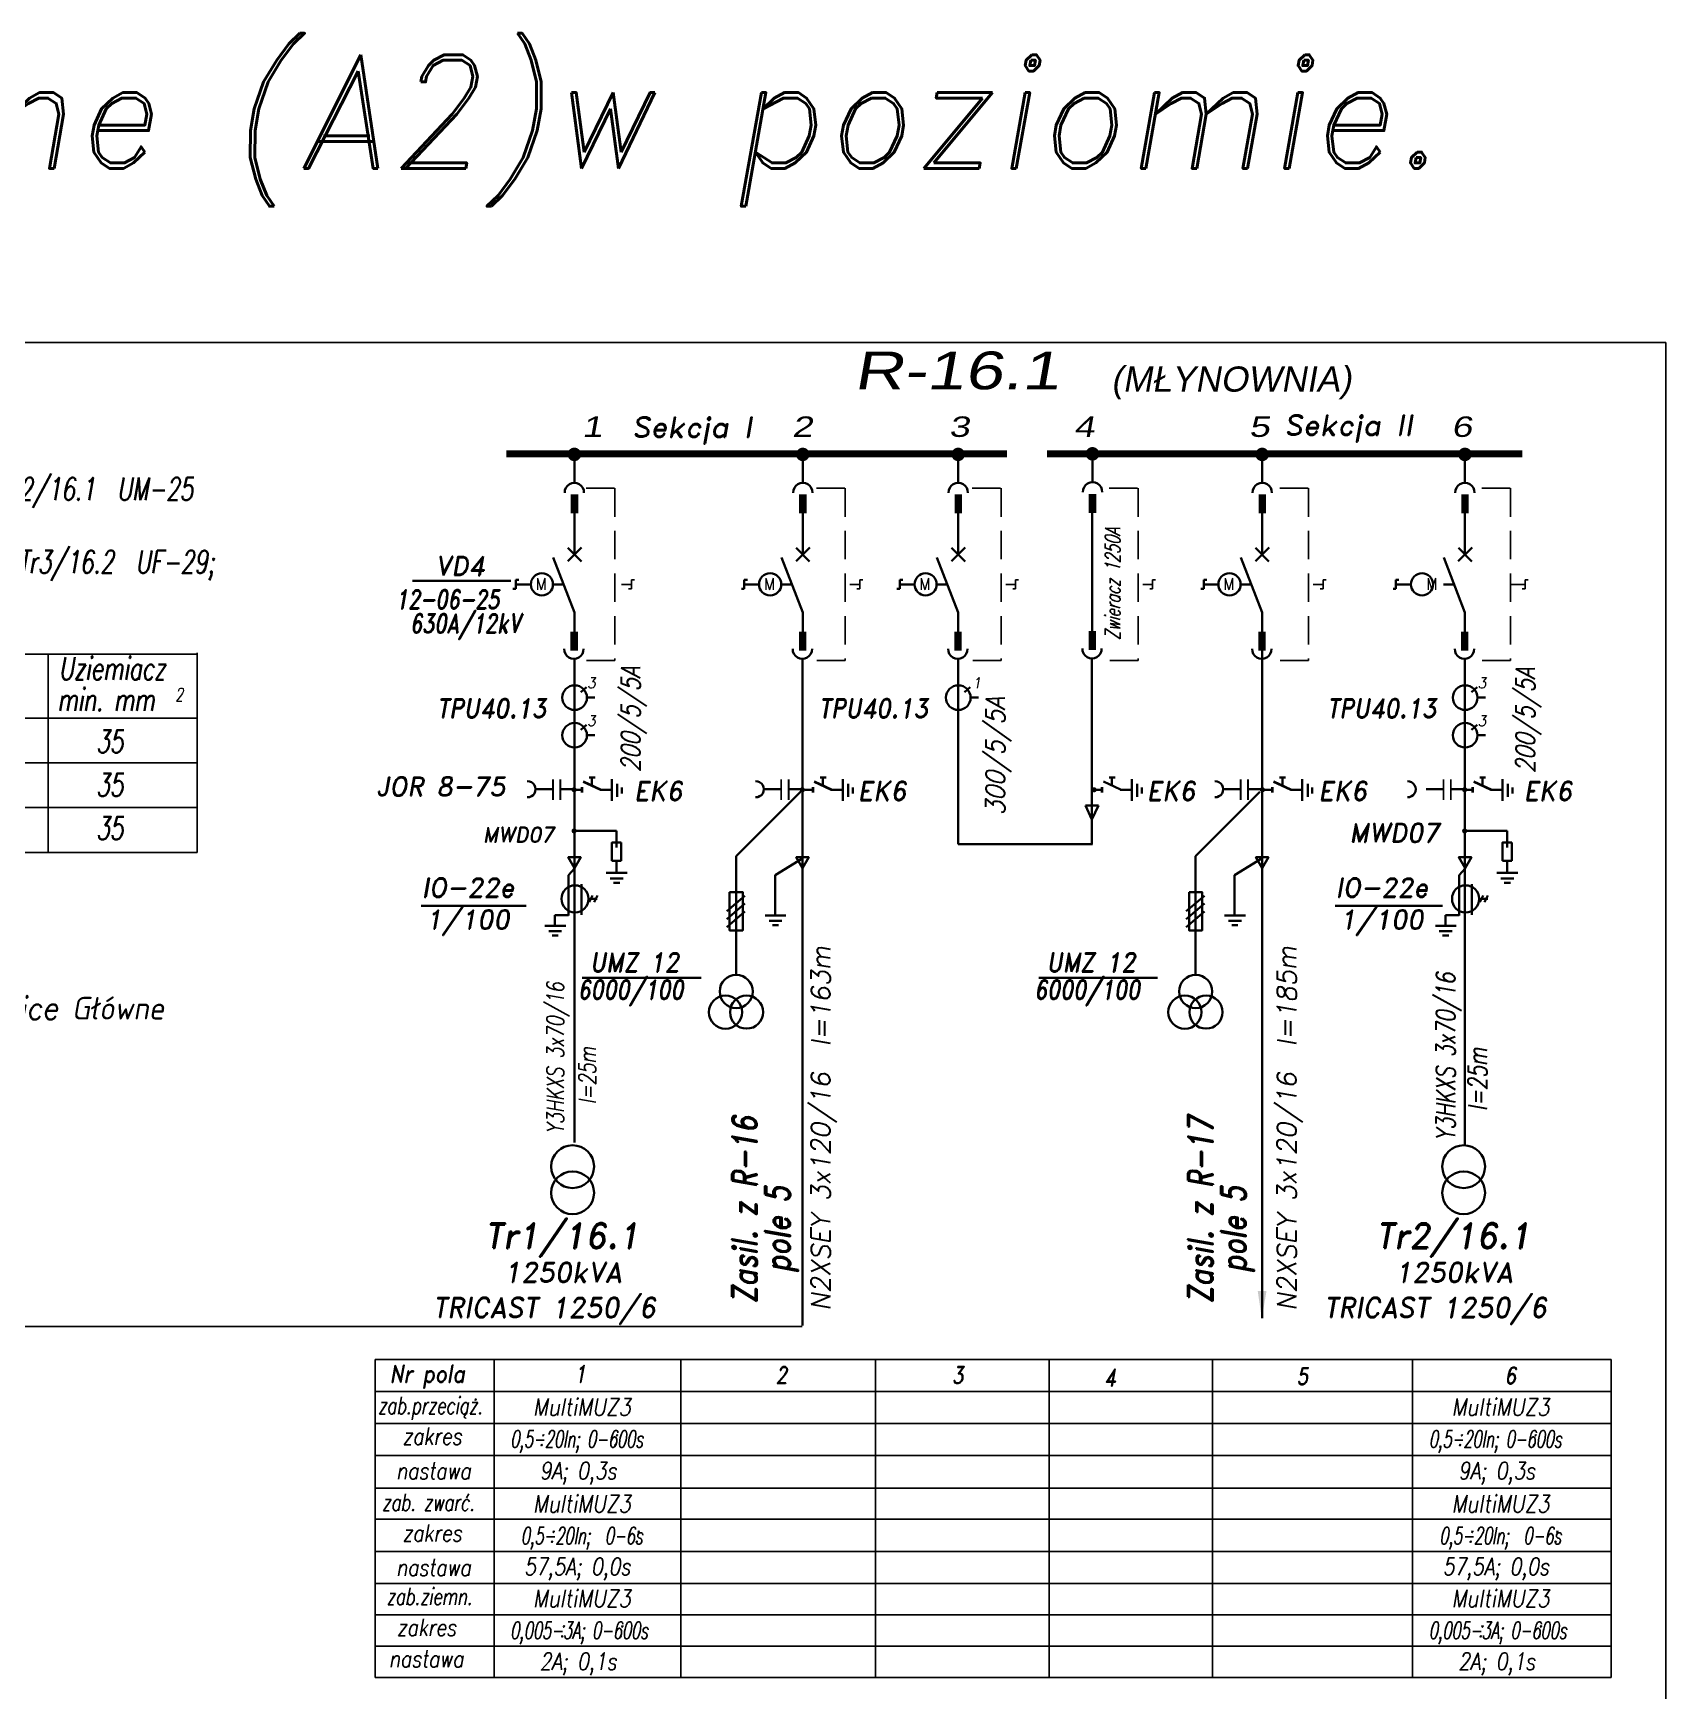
# Model space of a CAD drawing. Extents: x 0 to 420, y 0 to 328.
# Drawn here: x 247.6 to 420, y 152.5 to 327.7 of the extents above; entities that cross this region are included whole.
import ezdxf

# ---------------------------------------------------------------- set-up
doc = ezdxf.new("R2010")
doc.units = 0
doc.header["$MEASUREMENT"] = 0
doc.linetypes.add('DASHED', pattern=[0.75, 0.5, -0.25])
doc.layers.get('0').update_dxf_attribs({"linetype": 'CONTINUOUS'})
doc.layers.add('ALICJA', color=4, linetype='CONTINUOUS')
doc.styles.add('Arial', font='arial.ttf', dxfattribs={"width": 1.3, "oblique": 10, "height": 4})
doc.styles.add('ROMAND', font='romand', dxfattribs={"width": 0.7, "oblique": 10, "height": 3.5})
doc.styles.add('ROMANS', font='romans', dxfattribs={"width": 0.8, "oblique": 10, "height": 1.99})
doc.styles.add('styl2', font='arial.ttf', dxfattribs={"oblique": 10, "height": 4})

msp = doc.modelspace()

# ---------------------------------------------------------------- linework, layer by layer
for p, q in [((420, 295), (0, 295)), ((420, 0), (420, 295)), ((310.76, 269.93), (310.76, 268.99)), ((311.08, 269.93), (310.77, 269.93)), ((334.87, 269.93), (334.87, 268.99)), ((335.18, 269.93), (334.87, 269.93)), ((351.33, 269.93), (351.33, 268.99)), ((351.65, 269.93), (351.33, 269.93)), ((365.8, 269.93), (365.8, 268.99)), ((366.11, 269.93), (365.8, 269.93)), ((383.8, 269.93), (383.8, 268.99)), ((384.12, 269.93), (383.8, 269.93)), ((405.15, 269.93), (405.15, 268.99)), ((405.46, 269.93), (405.15, 269.93)), ((310.76, 268.99), (310.46, 268.99)), ((334.87, 268.99), (334.57, 268.99)), ((351.33, 268.99), (351.03, 268.99)), ((365.8, 268.99), (365.5, 268.99)), ((383.8, 268.99), (383.5, 268.99)), ((405.15, 268.99), (404.84, 268.99))]:
    msp.add_line(p, q)
at = {"color": 7, "lineweight": 35}
for p, q in [((304.75, 280.17), (304.74, 283.24)), ((328.85, 280.11), (328.85, 283.24)), ((345.26, 280.11), (345.26, 283.24)), ((359.44, 280.14), (359.44, 283.24)), ((377.36, 280.11), (377.36, 283.24)), ((398.79, 280.11), (398.79, 283.24)), ((304.74, 272.6), (304.74, 278.33)), ((328.85, 272.6), (328.85, 278.33)), ((345.26, 272.6), (345.26, 278.35)), ((345.26, 275.47), (345.26, 278.33)), ((359.43, 263.71), (359.43, 278.39)), ((377.36, 272.6), (377.36, 278.33)), ((398.79, 272.6), (398.79, 278.33)), ((304.03, 271.9), (305.48, 273.33)), ((305.47, 271.86), (304.05, 273.3)), ((328.14, 271.9), (329.59, 273.33)), ((329.58, 271.86), (328.15, 273.3)), ((344.55, 271.9), (346, 273.33)), ((345.99, 271.86), (344.57, 273.3)), ((376.65, 271.9), (378.1, 273.33)), ((378.09, 271.86), (376.67, 273.3)), ((398.08, 271.9), (399.53, 273.33)), ((399.52, 271.86), (398.1, 273.3)), ((304.74, 266.46), (302.51, 272.3)), ((328.85, 266.46), (326.61, 272.3)), ((345.26, 266.46), (343.02, 272.3)), ((377.36, 266.46), (375.13, 272.3)), ((398.79, 266.46), (396.56, 272.3)), ((302.47, 269.45), (303.6, 269.45)), ((326.58, 269.45), (327.71, 269.45)), ((342.99, 269.45), (344.12, 269.45)), ((375.09, 269.45), (376.22, 269.45)), ((396.52, 269.45), (397.65, 269.45)), ((304.74, 266.46), (304.74, 263.65)), ((328.85, 266.46), (328.85, 263.65)), ((345.26, 266.46), (345.26, 263.65)), ((377.36, 266.46), (377.36, 263.65)), ((398.79, 266.46), (398.79, 263.65)), ((377.36, 263.13), (377.36, 191.92)), ((304.74, 261.6), (304.74, 210.48)), ((328.81, 191.13), (328.81, 261.58)), ((345.25, 261.6), (345.25, 242)), ((359.39, 261.58), (359.39, 242)), ((398.79, 261.6), (398.79, 210.19)), ((305.43, 258.07), (306.03, 258.58)), ((306.04, 257.48), (306.9, 257.48)), ((345.95, 258.07), (346.54, 258.58)), ((346.55, 257.48), (347.41, 257.48)), ((399.48, 258.07), (400.08, 258.58)), ((400.08, 257.48), (400.95, 257.48)), ((305.43, 254.09), (306.03, 254.61)), ((399.48, 254.09), (400.08, 254.61)), ((306.04, 253.51), (306.9, 253.51)), ((400.08, 253.51), (400.95, 253.51)), ((308.7, 248.87), (308.7, 246.65)), ((308.7, 248.8), (308.7, 246.58)), ((333.09, 248.87), (333.09, 246.65)), ((333.09, 248.8), (333.09, 246.58)), ((363.61, 248.87), (363.61, 246.65)), ((363.61, 248.8), (363.61, 246.58)), ((381.61, 248.87), (381.61, 246.65)), ((381.61, 248.8), (381.61, 246.58)), ((402.75, 248.87), (402.75, 246.65)), ((402.75, 248.8), (402.75, 246.58)), ((302.47, 247.8), (300.63, 247.8)), ((304.64, 247.8), (303.25, 247.8)), ((304.71, 247.75), (305.57, 247.75)), ((305.53, 248.03), (305.53, 247.45)), ((305.57, 248.03), (305.57, 247.45)), ((307.48, 247.75), (305.68, 248.6)), ((307.49, 247.77), (305.69, 248.62)), ((307.48, 247.75), (308.7, 247.75)), ((309.27, 248.36), (309.27, 247)), ((309.74, 248), (309.74, 247.35)), ((326.58, 247.8), (324.74, 247.8)), ((328.74, 247.8), (327.36, 247.8)), ((329.1, 247.75), (329.96, 247.75)), ((329.92, 248.03), (329.92, 247.45)), ((329.96, 248.03), (329.96, 247.45)), ((331.87, 247.75), (330.07, 248.6)), ((331.88, 247.77), (330.08, 248.62)), ((331.87, 247.75), (333.09, 247.75)), ((333.66, 248.36), (333.66, 247)), ((334.13, 248), (334.13, 247.35)), ((359.62, 247.75), (360.48, 247.75)), ((360.44, 248.03), (360.44, 247.45)), ((360.48, 248.03), (360.48, 247.45)), ((362.42, 247.77), (360.62, 248.62)), ((362.39, 247.75), (363.61, 247.75)), ((364.18, 248.36), (364.18, 247)), ((364.65, 248), (364.65, 247.35)), ((375.1, 247.8), (373.25, 247.8)), ((377.26, 247.8), (375.87, 247.8)), ((377.61, 247.75), (378.47, 247.75)), ((378.43, 248.03), (378.43, 247.45)), ((378.47, 248.03), (378.47, 247.45)), ((380.38, 247.75), (378.58, 248.6)), ((380.39, 247.77), (378.59, 248.62)), ((380.38, 247.75), (381.61, 247.75)), ((382.18, 248.36), (382.18, 247)), ((382.65, 248), (382.65, 247.35)), ((396.52, 247.8), (394.68, 247.8)), ((398.69, 247.8), (397.3, 247.8)), ((398.76, 247.75), (399.62, 247.75)), ((399.58, 248.03), (399.58, 247.45)), ((399.62, 248.03), (399.62, 247.45)), ((401.53, 247.75), (399.73, 248.6)), ((401.54, 247.77), (399.74, 248.62)), ((401.53, 247.75), (402.75, 247.75)), ((403.32, 248.36), (403.32, 247)), ((403.79, 248), (403.79, 247.35)), ((359.39, 244.61), (358.7, 246.09)), ((359.39, 244.61), (360.07, 246.09)), ((304.75, 243.4), (309.2, 243.4)), ((309.2, 241.65), (309.2, 243.4)), ((309.69, 242.17), (309.69, 240.23)), ((345.25, 242), (359.46, 242)), ((398.8, 243.4), (403.25, 243.4)), ((403.25, 241.65), (403.25, 243.4)), ((403.74, 242.17), (403.74, 240.23)), ((309.69, 240.23), (308.7, 240.23)), ((309.2, 238.97), (309.2, 240.23)), ((321.83, 240.74), (321.83, 228.2)), ((370.34, 240.74), (370.34, 228.2)), ((403.74, 240.23), (402.75, 240.23)), ((403.25, 238.97), (403.25, 240.23)), ((310.32, 238.96), (308.1, 238.96)), ((309.89, 238.39), (308.53, 238.39)), ((404.37, 238.96), (402.15, 238.96)), ((403.94, 238.39), (402.58, 238.39)), ((305.47, 237.79), (305.47, 234.53)), ((306.66, 236.57), (306.31, 235.86)), ((307.17, 236.57), (306.81, 235.86)), ((309.53, 237.92), (308.88, 237.92)), ((322.75, 236.55), (320.85, 234.91)), ((371.27, 236.55), (369.36, 234.91)), ((399.52, 237.79), (399.52, 234.53)), ((400.71, 236.57), (400.35, 235.86)), ((401.21, 236.57), (400.86, 235.86)), ((403.58, 237.92), (402.93, 237.92)), ((306.23, 236.22), (307.15, 236.22)), ((322.75, 235.73), (320.85, 234.09)), ((322.75, 234.87), (320.85, 233.23)), ((371.27, 235.73), (369.36, 234.09)), ((371.27, 234.87), (369.36, 233.23)), ((400.28, 236.22), (401.2, 236.22)), ((303.82, 233.38), (301.61, 233.38)), ((327.08, 234.47), (324.87, 234.47)), ((326.65, 233.9), (325.29, 233.9)), ((326.29, 233.44), (325.64, 233.44)), ((375.6, 234.47), (373.39, 234.47)), ((375.17, 233.9), (373.82, 233.9)), ((374.81, 233.44), (374.17, 233.44)), ((397.87, 233.38), (395.66, 233.38)), ((303.39, 232.82), (302.03, 232.82)), ((303.03, 232.35), (302.38, 232.35)), ((397.44, 232.82), (396.08, 232.82)), ((397.08, 232.35), (396.43, 232.35)), ((305.57, 227.89), (318.12, 227.89)), ((353.78, 227.89), (366.33, 227.89))]:
    msp.add_line(p, q, dxfattribs=at)
at = {"linetype": 'DASHED', "ltscale": 6}
for p, q in [((305.97, 279.6), (309.02, 279.6)), ((309.02, 279.6), (309.02, 261.42)), ((330.29, 279.6), (333.34, 279.6)), ((333.34, 279.6), (333.34, 261.42)), ((346.75, 279.6), (349.8, 279.6)), ((349.8, 279.6), (349.8, 261.42)), ((361.22, 279.6), (364.27, 279.6)), ((364.27, 279.6), (364.27, 261.42)), ((379.22, 279.6), (382.27, 279.6)), ((382.27, 279.6), (382.27, 261.42)), ((400.56, 279.6), (403.61, 279.6)), ((403.61, 279.6), (403.61, 261.42)), ((309.02, 261.42), (305.65, 261.42)), ((333.34, 261.42), (329.96, 261.42)), ((349.8, 261.42), (346.42, 261.42)), ((364.27, 261.42), (360.89, 261.42)), ((382.27, 261.42), (378.9, 261.42)), ((403.61, 261.42), (400.24, 261.42))]:
    msp.add_line(p, q, dxfattribs=at)
at = {"lineweight": 35}
for p, q in [((298.55, 269.93), (298.55, 268.99)), ((298.87, 269.93), (298.55, 269.93)), ((322.68, 269.93), (322.68, 268.99)), ((323, 269.93), (322.68, 269.93)), ((339.09, 269.93), (339.09, 268.99)), ((339.41, 269.93), (339.09, 269.93)), ((371.2, 269.93), (371.2, 268.99)), ((371.51, 269.93), (371.2, 269.93)), ((391.5, 269.93), (391.5, 268.99)), ((391.82, 269.93), (391.5, 269.93)), ((298.55, 268.99), (298.25, 268.99)), ((322.68, 268.99), (322.38, 268.99)), ((339.09, 268.99), (338.79, 268.99)), ((371.2, 268.99), (370.89, 268.99)), ((391.5, 268.99), (391.2, 268.99)), ((306.3, 249.05), (306.92, 249.05)), ((306.59, 248.14), (306.59, 249.05)), ((330.69, 249.05), (331.31, 249.05)), ((330.98, 248.14), (330.98, 249.05)), ((361.21, 249.05), (361.83, 249.05)), ((361.5, 248.14), (361.5, 249.05)), ((379.21, 249.05), (379.83, 249.05)), ((379.5, 248.14), (379.5, 249.05)), ((400.35, 249.05), (400.97, 249.05)), ((400.64, 248.14), (400.64, 249.05)), ((321.82, 240.74), (328.62, 247.52)), ((370.34, 240.74), (377.13, 247.52)), ((325.94, 238.72), (328.86, 240.52)), ((374.45, 238.72), (377.38, 240.52)), ((304.12, 238.72), (304.76, 239.42)), ((304.12, 234.48), (304.12, 238.72)), ((325.94, 234.48), (325.94, 238.72)), ((374.46, 234.48), (374.46, 238.72)), ((398.17, 238.72), (398.81, 239.42)), ((398.17, 234.48), (398.17, 238.72)), ((288.57, 235.5), (299.64, 235.5)), ((385.08, 235.5), (396.42, 235.5)), ((302.81, 234.49), (302.68, 234.49)), ((302.68, 234.49), (302.68, 233.4)), ((304.13, 234.49), (302.81, 234.49)), ((396.86, 234.49), (396.73, 234.49)), ((396.73, 234.49), (396.73, 233.4)), ((398.18, 234.49), (396.86, 234.49))]:
    msp.add_line(p, q, dxfattribs=at)
at = {"color": 7}
for p, q in [((198.76, 262.08), (264.91, 262.08)), ((249.16, 261.97), (249.16, 243.07)), ((264.91, 262.2), (264.91, 248.02)), ((249.16, 260.03), (249.16, 241.13)), ((264.91, 260.03), (264.91, 245.86)), ((198.76, 255.31), (264.91, 255.31)), ((198.76, 250.58), (264.91, 250.58)), ((264.91, 245.86), (198.76, 245.86)), ((264.91, 241.13), (264.91, 245.86)), ((198.76, 241.13), (264.91, 241.13)), ((239.72, 191.03), (328.78, 191.03)), ((283.71, 187.57), (414.22, 187.57)), ((283.71, 187.57), (283.71, 160.74)), ((296.25, 187.57), (296.25, 153.94)), ((315.98, 187.57), (315.98, 153.94)), ((323.08, 187.57), (318.56, 187.57)), ((336.53, 187.57), (336.53, 153.94)), ((354.89, 187.57), (354.89, 153.94)), ((354.92, 187.57), (356.36, 187.57)), ((372.14, 187.57), (372.14, 153.94)), ((393.26, 187.57), (393.26, 153.94)), ((414.22, 187.57), (414.22, 153.94)), ((283.73, 184.18), (355.96, 184.18)), ((284.18, 184.18), (356.41, 184.18)), ((317.94, 184.18), (381.96, 184.18)), ((323.08, 184.18), (318.56, 184.18)), ((329.99, 184.18), (402.22, 184.18)), ((343.53, 184.18), (414.22, 184.18)), ((369.67, 184.18), (381.96, 184.18)), ((375.14, 184.18), (414.22, 184.18)), ((375.14, 184.18), (414.22, 184.18)), ((375.14, 184.18), (376.58, 184.18)), ((283.71, 180.8), (414.22, 180.8)), ((369.67, 180.8), (381.96, 180.8)), ((375.14, 180.8), (376.58, 180.8)), ((283.73, 177.4), (414.22, 177.4)), ((283.71, 169.93), (283.71, 169.88)), ((283.73, 170.67), (330.98, 170.67)), ((284.18, 170.67), (356.41, 170.67)), ((317.94, 170.67), (381.96, 170.67)), ((323.08, 170.67), (318.56, 170.67)), ((329.99, 170.67), (402.22, 170.67)), ((343.53, 170.67), (414.22, 170.67)), ((375.14, 170.67), (414.22, 170.67)), ((375.14, 170.67), (414.22, 170.67)), ((283.71, 169.56), (283.71, 153.94)), ((283.73, 167.28), (347.88, 167.28)), ((284.18, 167.28), (330.98, 167.28)), ((317.94, 167.28), (330.98, 167.28)), ((323.08, 167.28), (318.56, 167.28)), ((347.88, 167.28), (414.22, 167.28)), ((283.73, 163.9), (414.22, 163.9)), ((283.73, 160.58), (347.88, 160.58)), ((347.88, 160.58), (414.22, 160.58)), ((283.71, 157.26), (414.22, 157.26)), ((283.71, 153.94), (414.22, 153.94))]:
    msp.add_line(p, q, dxfattribs=at)
at = {"color": 7, "lineweight": 25}
msp.add_line((283.7, 173.97), (414.22, 173.97), dxfattribs=at)
at = {"color": 7, "lineweight": 35}
for points, const_width in [([(304.37, 283.18, 1), (305.09, 283.18, 1)], 0.71), ([(329.21, 283.18, -1), (328.5, 283.18, -1)], 0.71), ([(344.91, 283.18, 1), (345.62, 283.18, 1)], 0.71), ([(359.09, 283.24, 1), (359.81, 283.24, 1)], 0.71), ([(377.73, 283.18, -1), (377.01, 283.18, -1)], 0.71), ([(398.42, 283.18, 1), (399.14, 283.18, 1)], 0.71), ([(304.57, 247.75, 1), (304.84, 247.75, 1)], 0.271), ([(328.67, 247.75, 1), (328.95, 247.75, 1)], 0.271), ([(359.48, 247.75, 1), (359.75, 247.75, 1)], 0.271), ([(377.26, 247.75, 1), (377.53, 247.75, 1)], 0.271), ([(398.62, 247.75, 1), (398.89, 247.75, 1)], 0.271), ([(304.57, 243.4, 1), (304.84, 243.4, 1)], 0.271), ([(398.62, 243.4, 1), (398.89, 243.4, 1)], 0.271)]:
    msp.add_lwpolyline(points, format="xyb", close=True, dxfattribs=dict(at, const_width=const_width))
for points, const_width in [([(297.56, 283.24), (350.43, 283.24)], 0.721), ([(354.65, 283.24), (404.84, 283.24)], 0.721), ([(302.47, 246.66), (302.47, 248.84)], 0.192), ([(303.25, 246.66), (303.25, 248.84)], 0.192), ([(326.58, 246.66), (326.58, 248.84)], 0.192), ([(327.36, 246.66), (327.36, 248.84)], 0.192), ([(375.1, 246.66), (375.1, 248.84)], 0.192), ([(375.87, 246.66), (375.87, 248.84)], 0.192), ([(396.52, 246.66), (396.52, 248.84)], 0.192), ([(397.3, 246.66), (397.3, 248.84)], 0.192)]:
    msp.add_lwpolyline(points, dxfattribs=dict(at, const_width=const_width))
at = {"lineweight": 35, "const_width": 0.793}
for points in [[(304.74, 276.95), (304.74, 278.95)], [(328.87, 276.95), (328.87, 278.95)], [(345.28, 276.95), (345.28, 278.95)], [(359.46, 277), (359.46, 279.01)], [(377.38, 276.95), (377.38, 278.95)], [(398.79, 276.95), (398.79, 278.95)], [(304.71, 262.45), (304.71, 264.45)], [(328.84, 262.45), (328.84, 264.45)], [(345.25, 262.45), (345.25, 264.45)], [(359.43, 262.5), (359.43, 264.51)], [(377.35, 262.45), (377.35, 264.45)], [(398.76, 262.45), (398.76, 264.45)]]:
    msp.add_lwpolyline(points, dxfattribs=at)
at = {"lineweight": 35}
for points in [[(287.64, 269.83), (298.02, 269.83)], [(300.13, 269.45), (298.64, 269.45)], [(324.26, 269.45), (322.76, 269.45)], [(340.67, 269.45), (339.17, 269.45)], [(372.77, 269.45), (371.28, 269.45)], [(393.08, 269.45), (391.59, 269.45)]]:
    msp.add_lwpolyline(points, dxfattribs=at)
at = {"linetype": 'DASHED', "ltscale": 2}
for points in [[(310.72, 269.45), (309.23, 269.45)], [(334.83, 269.45), (333.34, 269.45)], [(351.29, 269.45), (349.8, 269.45)], [(365.76, 269.45), (364.27, 269.45)], [(383.76, 269.45), (382.27, 269.45)]]:
    msp.add_lwpolyline(points, dxfattribs=at)
at = {"linetype": 'DASHED', "ltscale": 3}
msp.add_lwpolyline([(405.1, 269.45), (403.61, 269.45)], dxfattribs=at)
at = {"color": 7, "lineweight": 35}
for points in [[(358.7, 246.09), (360.07, 246.09)], [(309.69, 242.17), (308.7, 242.17), (308.7, 240.23)], [(403.74, 242.17), (402.75, 242.17), (402.75, 240.23)]]:
    msp.add_lwpolyline(points, dxfattribs=at)
for points in [[(321.13, 236.94), (321.13, 232.88), (322.51, 232.88), (322.51, 236.94)], [(369.65, 236.94), (369.65, 232.88), (371.02, 232.88), (371.02, 236.94)]]:
    msp.add_lwpolyline(points, close=True, dxfattribs=at)
for centre, radius in [((301.3, 269.45), 1.17), ((325.41, 269.45), 1.17), ((341.82, 269.45), 1.17), ((373.92, 269.45), 1.17), ((394.25, 269.45), 1.17), ((304.76, 257.48), 1.3), ((345.28, 257.48), 1.3), ((398.81, 257.48), 1.3), ((304.76, 253.51), 1.3), ((398.81, 253.51), 1.3), ((304.8, 236.22), 1.43), ((398.85, 236.22), 1.43), ((321.83, 226.44), 1.75), ((370.35, 226.44), 1.75), ((320.69, 224.25), 1.75), ((322.92, 224.26), 1.75), ((369.21, 224.25), 1.75), ((371.44, 224.26), 1.75), ((304.55, 207.93), 2.26), ((398.65, 207.93), 2.26), ((304.55, 205.17), 2.26), ((398.65, 205.17), 2.26)]:
    msp.add_circle(centre, radius, dxfattribs=at)
for centre, radius, start, end in [((359.46, 279.22), 1.02, 357.9025, 182.0975), ((304.73, 279.17), 1.02, 357.9025, 182.0975), ((328.86, 279.17), 1.02, 357.9025, 182.0975), ((345.27, 279.17), 1.02, 357.9025, 182.0975), ((377.38, 279.17), 1.02, 357.9025, 182.0975), ((398.78, 279.17), 1.02, 357.9025, 182.0975), ((304.68, 262.59), 1.02, 177.9025, 2.0975), ((328.81, 262.59), 1.02, 177.9025, 2.0975), ((345.22, 262.59), 1.02, 177.9025, 2.0975), ((359.4, 262.65), 1.02, 177.9025, 2.0975), ((377.33, 262.59), 1.02, 177.9025, 2.0975), ((398.73, 262.59), 1.02, 177.9025, 2.0975), ((299.79, 247.8), 0.841, 267.7083, 92.2917), ((323.9, 247.8), 0.841, 267.7083, 92.2917), ((372.41, 247.8), 0.841, 267.7083, 92.2917), ((392.74, 247.8), 0.841, 267.7083, 92.2917)]:
    msp.add_arc(centre, radius, start, end, dxfattribs=at)
at = {"color": 7}
msp.add_solid([(376.9, 194.79), (377.83, 194.79), (377.33, 191.88)], dxfattribs=at)

# ---------------------------------------------------------------- texts
at = {"color": 1, "lineweight": 30, "style": 'ROMAND', "oblique": 10, "width": 0.95}
msp.add_text('Rozdzielnie boczne (A2)w poziomie.', height=12, dxfattribs=at).set_placement((110.54, 313.4))
at = {"color": 7, "lineweight": 35, "oblique": 10}
for s, height, style, width, p in [('R-16.1', 3.99, 'styl2', 1.3, (334.24, 290.06)), ('Sekcja II', 2.09, 'ROMAND', 1.1, (379.68, 285.22)), ('1', 2.16, 'Arial', 1.3, (305.53, 285.03)), ('Sekcja I', 2.09, 'ROMAND', 1.1, (310.79, 285.01)), ('2', 2.16, 'Arial', 1.3, (327.71, 285.03)), ('3', 2.16, 'Arial', 1.3, (344.28, 285.03)), ('4', 2.16, 'Arial', 1.3, (357.48, 285.03)), ('5', 2.16, 'Arial', 1.3, (375.97, 285.03)), ('6', 2.16, 'Arial', 1.3, (397.35, 285.03)), ('12-06-25', 2, 'ROMAND', 0.75, (285.87, 266.86)), ('630A/12kV', 2, 'ROMAND', 0.75, (287.37, 264.32)), ('3', 1.14, 'ROMANS', 0.9, (306.09, 258.47)), ('1', 1.14, 'ROMANS', 0.9, (346.8, 258.47)), ('3', 1.14, 'ROMANS', 0.9, (400.14, 258.47)), ('TPU40.13', 2, 'ROMAND', 0.9, (290.19, 255.36)), ('TPU40.13', 2, 'ROMAND', 0.9, (330.51, 255.36)), ('TPU40.13', 2, 'ROMAND', 0.9, (384.19, 255.36)), ('3', 1.14, 'ROMANS', 0.9, (306.09, 254.47)), ('3', 1.14, 'ROMANS', 0.9, (400.14, 254.47)), ('UMZ 12', 2, 'ROMAND', 0.9, (306.38, 228.52)), ('UMZ 12', 2, 'ROMAND', 0.9, (354.59, 228.52)), ('6000/100', 2, 'ROMAND', 0.8, (305.08, 225.63)), ('6000/100', 2, 'ROMAND', 0.8, (353.29, 225.63))]:
    msp.add_text(s, height=height, dxfattribs=dict(at, style=style, width=width)).set_placement(p)
for s, height, style, p in [('(MŁYNOWNIA)', 2.66, 'styl2', (361.4, 289.81)), ('VD4', 2, 'ROMAND', (290.02, 270.4)), ('JOR 8-75', 2, 'ROMAND', (283.74, 247.09)), ('EK6', 2, 'ROMAND', (311.02, 246.62)), ('EK6', 2, 'ROMAND', (334.66, 246.62)), ('EK6', 2, 'ROMAND', (365.18, 246.62)), ('EK6', 2, 'ROMAND', (383.31, 246.62)), ('EK6', 2, 'ROMAND', (404.98, 246.62)), ('MWD07', 1.586, 'ROMAND', (295.07, 242.2)), ('MWD07', 2, 'ROMAND', (386.58, 242.2)), ('IO-22e', 2, 'ROMAND', (288.61, 236.41)), ('IO-22e', 2, 'ROMAND', (385.12, 236.41)), ('1/100', 2, 'ROMAND', (289.07, 233.04)), ('1/100', 2, 'ROMAND', (385.58, 233.04)), ('Tr1/16.1', 2.633, 'ROMAND', (295.25, 199.31)), ('Tr2/16.1', 2.633, 'ROMAND', (389.36, 199.31)), ('1250kVA', 2.09, 'ROMAND', (297.29, 195.72)), ('1250kVA', 2.09, 'ROMAND', (391.39, 195.72)), ('TRICAST 1250/6', 2.09, 'ROMAND', (289.77, 192)), ('TRICAST 1250/6', 2.09, 'ROMAND', (383.87, 192))]:
    msp.add_text(s, height=height, dxfattribs=dict(at, style=style)).set_placement(p)
at = {"color": 7, "oblique": 10}
for s, height, style, width, p in [('R-16.1  UM-23;  Tr1/16.1  UM-24;  Tr2/16.1  UM-25                                                           ', 2.394, 'ROMANS', 0.7, (198.76, 278.33)), ('Uziemiacz', 2.394, 'ROMANS', 0.7, (250.28, 259.37)), ('min. mm', 2.394, 'ROMANS', 0.7, (250.13, 256.08)), ('2', 1.4, 'ROMANS', 0.7, (262.58, 257.1)), ('35', 2.394, 'ROMANS', 0.7, (254.22, 251.66)), ('35', 2.394, 'ROMANS', 0.7, (254.22, 247.08)), ('35', 2.394, 'ROMANS', 0.7, (254.22, 242.5)), ('KPG-Rozdzielnia Kopalni Polkowice Główne', 2.394, 'ROMANS', 0.9, (198.76, 223.47)), ('Nr pola', 1.818, 'ROMAND', 0.85, (285.23, 185.14)), ('1', 1.81, 'ROMAND', 0.8, (304.75, 185.14)), ('2', 1.81, 'ROMAND', 0.8, (325.98, 185)), ('3', 1.81, 'ROMAND', 0.8, (344.6, 185)), ('4', 1.81, 'ROMAND', 0.8, (360.66, 184.74)), ('5', 1.81, 'ROMAND', 0.8, (380.99, 184.88)), ('6', 1.81, 'ROMAND', 0.8, (402.95, 184.95)), ('zab.przeciąż.', 1.8058, 'ROMANS', 0.7, (283.98, 181.79)), ('MultiMUZ3', 1.806, 'ROMANS', 0.85, (300.37, 181.62)), ('MultiMUZ3', 1.806, 'ROMANS', 0.85, (397.38, 181.62)), ('zakres', 1.806, 'ROMANS', 0.8, (286.58, 178.55)), ('0,5-20In; 0-600s', 1.8058, 'ROMANS', 0.62, (297.97, 178.25)), (':', 1.81, 'ROMANS', 0.7, (300.98, 178.44)), (':', 1.81, 'ROMANS', 0.7, (308.77, 178.44)), ('0,5-20In; 0-600s', 1.8058, 'ROMANS', 0.62, (394.98, 178.25)), (':', 1.81, 'ROMANS', 0.7, (397.99, 178.44)), (':', 1.81, 'ROMANS', 0.7, (405.78, 178.44)), ('nastawa', 1.806, 'ROMANS', 0.8, (285.92, 174.9)), ('9A; 0,3s', 1.806, 'ROMANS', 0.8, (301.07, 174.9)), ('9A; 0,3s', 1.806, 'ROMANS', 0.8, (398.08, 174.9)), ('zab. zwarć.', 1.8058, 'ROMANS', 0.7, (284.43, 171.57)), ('MultiMUZ3', 1.806, 'ROMANS', 0.85, (300.37, 171.4)), ('MultiMUZ3', 1.806, 'ROMANS', 0.85, (397.38, 171.4)), ('zakres', 1.806, 'ROMANS', 0.8, (286.58, 168.33)), ('0,5-20In;  0-6s', 1.8058, 'ROMANS', 0.62, (299.08, 168.04)), (':', 1.81, 'ROMANS', 0.7, (302.09, 168.23)), (':', 1.81, 'ROMANS', 0.7, (311.04, 168.23)), ('0,5-20In;  0-6s', 1.8058, 'ROMANS', 0.62, (396.09, 168.04)), (':', 1.81, 'ROMANS', 0.7, (399.1, 168.23)), (':', 1.81, 'ROMANS', 0.7, (408.06, 168.23)), ('nastawa', 1.806, 'ROMANS', 0.8, (285.92, 164.69)), ('57,5A; 0,0s', 1.8058, 'ROMANS', 0.8, (299.44, 164.78)), ('57,5A; 0,0s', 1.8058, 'ROMANS', 0.8, (396.45, 164.78)), ('zab.ziemn.', 1.806, 'ROMANS', 0.7, (284.89, 161.62)), ('MultiMUZ3', 1.806, 'ROMANS', 0.85, (300.37, 161.4)), ('MultiMUZ3', 1.806, 'ROMANS', 0.85, (397.38, 161.4)), ('zakres', 1.806, 'ROMANS', 0.8, (285.99, 158.35)), ('0,005-3A; 0-600s', 1.8058, 'ROMANS', 0.62, (297.96, 158.04)), (':', 1.81, 'ROMANS', 0.7, (303.16, 158.23)), (':', 1.81, 'ROMANS', 0.7, (309.34, 158.23)), ('0,005-3A; 0-600s', 1.8058, 'ROMANS', 0.62, (394.97, 158.04)), (':', 1.81, 'ROMANS', 0.7, (400.17, 158.23)), (':', 1.81, 'ROMANS', 0.7, (406.35, 158.23)), ('nastawa', 1.806, 'ROMANS', 0.8, (285.15, 155.03)), ('2A; 0,1s', 1.806, 'ROMANS', 0.8, (301.07, 154.76)), ('2A; 0,1s', 1.806, 'ROMANS', 0.8, (398.08, 154.76))]:
    msp.add_text(s, height=height, dxfattribs=dict(at, style=style, width=width)).set_placement(p)
at = {"color": 7, "lineweight": 35}
for s, height, style, oblique, width, p in [('Zwieracz 1250A', 1.5861, 'ROMANS', 15, 0.7, (362.37, 263.55)), ('200/5/5A', 2, 'ROMANS', 15, 0.8, (311.68, 249.62)), ('200/5/5A', 2, 'ROMANS', 15, 0.8, (406.17, 249.51)), ('300/5/5A', 2, 'ROMANS', 15, 0.9, (350.19, 245.03)), ('Y3HKXS 3x70/16', 2, 'ROMANS', 10, 0.75, (397.74, 210.67)), ('Y3HKXS 3x70/16', 1.8078, 'ROMANS', 10, 0.75, (303.63, 211.37)), ('l=25m', 1.808, 'ROMANS', 10, 0.75, (307, 214.52)), ('l=25m', 2, 'ROMANS', 10, 0.75, (401.11, 213.82)), ('Zasil. z R-16', 2.6125, 'ROMAND', 10, 0.8, (324.01, 193.46)), ('Zasil. z R-17', 2.6125, 'ROMAND', 10, 0.8, (372.16, 193.46)), (' pole 5', 2.612, 'ROMAND', 10, 0.8, (327.51, 195.3)), (' pole 5', 2.612, 'ROMAND', 10, 0.8, (375.66, 195.3))]:
    msp.add_text(s, height=height, rotation=90, dxfattribs=dict(at, style=style, oblique=oblique, width=width)).set_placement(p)
at = {"color": 7, "lineweight": 35, "style": 'ROMAND', "width": 0.9}
for p in [(300.65, 268.86), (324.76, 268.86), (341.17, 268.86), (373.27, 268.86), (394.7, 268.86)]:
    msp.add_text('M', height=1.26, dxfattribs=at).set_placement(p)
at = {"color": 7, "lineweight": 35, "style": 'ROMANS', "oblique": 10}
for s, p in [('N2XSEY 3x120/16  l=163m', (331.75, 192.69)), ('N2XSEY 3x120/16  l=185m', (380.97, 192.69))]:
    msp.add_text(s, height=2, rotation=90, dxfattribs=at).set_placement(p)
at = {"layer": 'ALICJA', "color": 7, "style": 'ROMANS', "oblique": 10, "width": 0.7}
msp.add_text(' Tr1/16.2  UF-27;  Tr2/16.2  UF-28;  Tr3/16.2  UF-29;', height=2.394, dxfattribs=at).set_placement((198.71, 270.63))

# ---------------------------------------------------------------- meshes
at = {"color": 7, "lineweight": 35}
mesh = msp.add_polyface(dxfattribs=at)
corners = [(304.75, 239.46), (305.41, 240.61), (304.09, 240.61)]
mesh.append_faces([[corners[k] for k in face] for face in [(0, 1, 2)]], dxfattribs={"color": 7})
mesh = msp.add_polyface(dxfattribs=at)
corners = [(328.83, 239.46), (329.49, 240.61), (328.16, 240.61)]
mesh.append_faces([[corners[k] for k in face] for face in [(0, 1, 2)]], dxfattribs={"color": 7})
mesh = msp.add_polyface(dxfattribs=at)
corners = [(377.37, 239.46), (378.03, 240.61), (376.71, 240.61)]
mesh.append_faces([[corners[k] for k in face] for face in [(0, 1, 2)]], dxfattribs={"color": 7})
mesh = msp.add_polyface(dxfattribs=at)
corners = [(398.8, 239.46), (399.46, 240.61), (398.13, 240.61)]
mesh.append_faces([[corners[k] for k in face] for face in [(0, 1, 2)]], dxfattribs={"color": 7})

doc.saveas('drawing.dxf')
